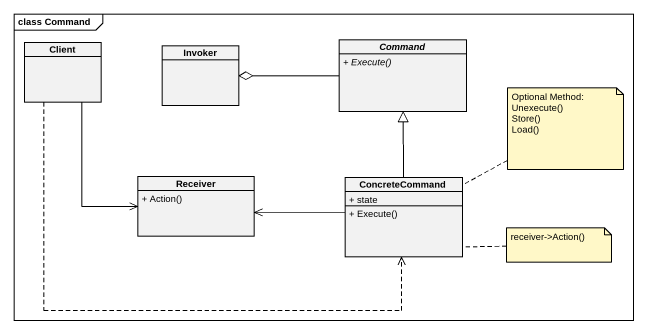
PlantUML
@startuml
mainframe class Command
hide circle
hide empty members
skinparam classAttributeIconSize 0
class Client
class Invoker
abstract class Command {
  {abstract} + Execute()
}
class Receiver {
  + Action()
}
class ConcreteCommand {
  + state
  + Execute()
}
Client --> Receiver
Client .right.> ConcreteCommand
Command -left-o Invoker
ConcreteCommand -up-|> Command
ConcreteCommand -left-> Receiver
note right of ConcreteCommand
  Optional Method:
  Unexecute()
  Store()
  Load()
end note
note right of ConcreteCommand : receiver->Action()
@enduml
